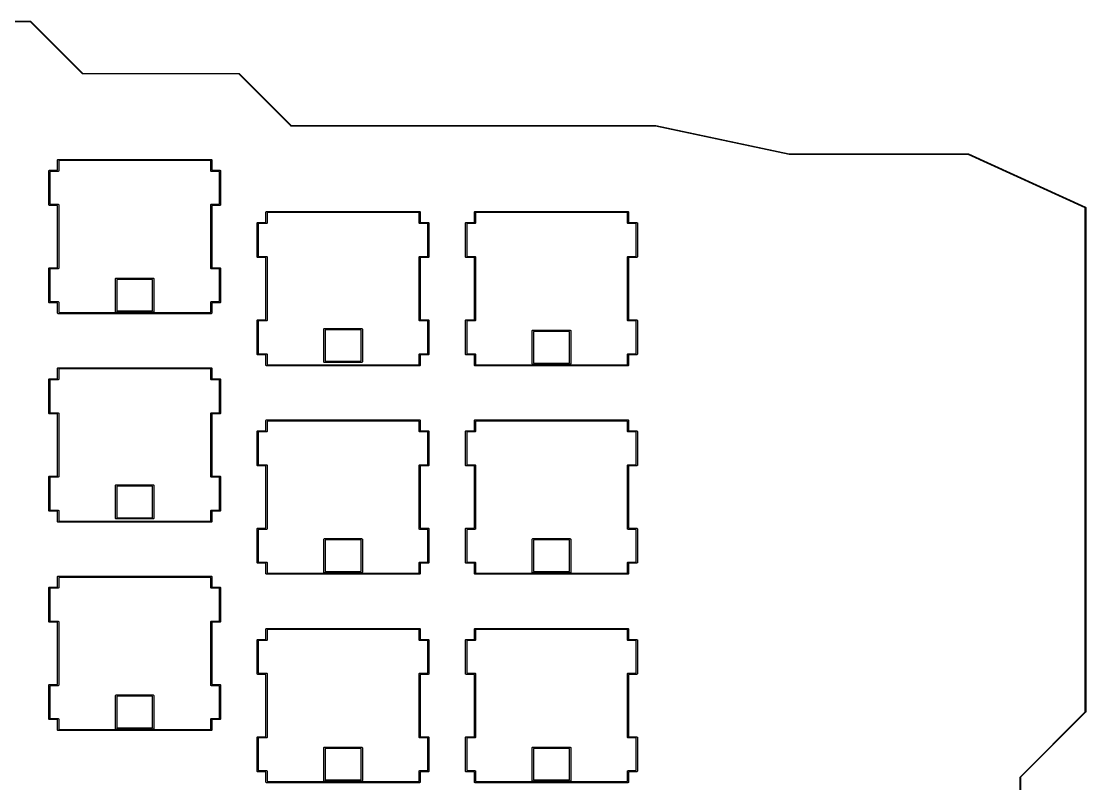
# Model space of a CAD drawing. Extents: x 12 to 413, y -154 to -2.
# Drawn here: x 111.1 to 208.4, y -72 to -2.4 of the extents above; entities that cross this region are included whole.
import ezdxf

# ---------------------------------------------------------------- set-up
doc = ezdxf.new("R2010")
doc.units = 0
doc.layers.add('BLACK', color=7, linetype='CONTINUOUS')

msp = doc.modelspace()

# ---------------------------------------------------------------- linework, layer by layer
at = {"layer": 'BLACK', "linetype": 'CONTINUOUS'}
for p, q in [((92.868762, -2.356504), (111.918762, -2.356504)), ((111.908406, -2.406504), (92.879118, -2.406504)), ((116.663584, -7.161682), (111.908406, -2.406504)), ((111.918762, -2.356504), (111.928329, -2.358407)), ((111.928329, -2.358407), (111.93644, -2.363826)), ((111.93644, -2.363826), (116.691618, -7.119004)), ((116.671695, -7.167101), (116.663584, -7.161682)), ((116.681262, -7.169004), (116.671695, -7.167101)), ((130.958406, -7.169004), (116.681262, -7.169004)), ((116.691618, -7.119004), (130.968762, -7.119004)), ((135.713584, -11.924182), (130.958406, -7.169004)), ((130.968762, -7.119004), (130.978329, -7.120907)), ((130.978329, -7.120907), (130.98644, -7.126326)), ((130.98644, -7.126326), (135.741618, -11.881504)), ((135.721695, -11.929601), (135.713584, -11.924182)), ((135.731262, -11.931504), (135.721695, -11.929601)), ((169.066137, -11.931504), (135.731262, -11.931504)), ((135.741618, -11.881504), (169.068762, -11.881504)), ((181.278567, -14.525958), (169.066137, -11.931504)), ((169.068762, -11.881504), (169.071335, -11.882015)), ((169.071335, -11.882015), (169.073957, -11.88205)), ((169.073957, -11.88205), (181.286387, -14.476504)), ((181.281188, -14.525992), (181.278567, -14.525958)), ((181.283762, -14.526504), (181.281188, -14.525992)), ((197.638341, -14.526504), (181.283762, -14.526504)), ((181.286387, -14.476504), (197.643762, -14.476504)), ((208.33455, -19.394542), (197.638341, -14.526504)), ((197.643762, -14.476504), (197.644349, -14.47662)), ((197.644349, -14.47662), (197.644622, -14.476519)), ((197.644622, -14.476519), (197.648953, -14.477536)), ((197.648953, -14.477536), (197.653329, -14.478407)), ((197.653329, -14.478407), (197.653535, -14.478613)), ((197.653535, -14.478613), (197.654118, -14.47875)), ((197.654118, -14.47875), (208.369906, -19.355699)), ((114.393774, -15.026225), (114.39758, -15.007091)), ((114.393774, -15.976225), (114.393774, -15.026225)), ((114.39758, -15.007091), (114.42464, -14.980031)), ((114.42464, -14.980031), (114.443774, -14.976225)), ((114.443774, -14.976225), (128.443774, -14.976225)), ((114.493774, -15.076225), (114.493774, -16.026225)), ((128.393774, -15.076225), (114.493774, -15.076225)), ((128.393774, -16.026225), (128.393774, -15.076225)), ((128.443774, -14.976225), (128.462908, -14.980031)), ((128.462908, -14.980031), (128.489968, -15.007091)), ((128.489968, -15.007091), (128.493774, -15.026225)), ((128.493774, -15.026225), (128.493774, -15.976225)), ((113.593774, -16.026225), (113.59758, -16.007091)), ((113.593774, -19.126225), (113.593774, -16.026225)), ((113.59758, -16.007091), (113.62464, -15.980031)), ((113.62464, -15.980031), (113.643774, -15.976225)), ((113.643774, -15.976225), (114.393774, -15.976225)), ((114.443774, -16.076225), (113.693774, -16.076225)), ((113.693774, -16.076225), (113.693774, -19.076225)), ((114.462908, -16.072419), (114.443774, -16.076225)), ((114.489968, -16.045359), (114.462908, -16.072419)), ((114.493774, -16.026225), (114.489968, -16.045359)), ((128.39758, -16.045359), (128.393774, -16.026225)), ((128.42464, -16.072419), (128.39758, -16.045359)), ((128.443774, -16.076225), (128.42464, -16.072419)), ((129.193774, -16.076225), (128.443774, -16.076225)), ((128.493774, -15.976225), (129.243774, -15.976225)), ((129.193774, -19.076225), (129.193774, -16.076225)), ((129.243774, -15.976225), (129.262908, -15.980031)), ((129.262908, -15.980031), (129.289968, -16.007091)), ((129.289968, -16.007091), (129.293774, -16.026225)), ((129.293774, -16.026225), (129.293774, -19.126225)), ((113.59758, -19.145359), (113.593774, -19.126225)), ((113.62464, -19.172419), (113.59758, -19.145359)), ((113.643774, -19.176225), (113.62464, -19.172419)), ((114.393774, -19.176225), (113.643774, -19.176225)), ((113.693774, -19.076225), (114.443774, -19.076225)), ((114.393774, -24.876225), (114.393774, -19.176225)), ((114.443774, -19.076225), (114.462908, -19.080031)), ((114.462908, -19.080031), (114.489968, -19.107091)), ((114.489968, -19.107091), (114.493774, -19.126225)), ((114.493774, -19.126225), (114.493774, -24.926225)), ((128.393774, -19.126225), (128.39758, -19.107091)), ((128.393774, -24.926225), (128.393774, -19.126225)), ((128.39758, -19.107091), (128.42464, -19.080031)), ((128.42464, -19.080031), (128.443774, -19.076225)), ((128.443774, -19.076225), (129.193774, -19.076225)), ((129.243774, -19.176225), (128.493774, -19.176225)), ((128.493774, -19.176225), (128.493774, -24.876225)), ((129.262908, -19.172419), (129.243774, -19.176225)), ((129.289968, -19.145359), (129.262908, -19.172419)), ((129.293774, -19.126225), (129.289968, -19.145359)), ((208.33455, -65.474314), (208.33455, -19.394542)), ((208.369906, -19.355699), (208.377825, -19.361394)), ((208.377825, -19.361394), (208.379423, -19.365662)), ((208.379423, -19.365662), (208.382647, -19.368886)), ((208.382647, -19.368886), (208.38455, -19.378453)), ((208.38455, -19.378453), (208.38455, -65.48467)), ((133.443774, -19.788725), (133.44758, -19.769591)), ((133.443774, -20.738725), (133.443774, -19.788725)), ((133.44758, -19.769591), (133.47464, -19.742531)), ((133.47464, -19.742531), (133.493774, -19.738725)), ((133.493774, -19.738725), (147.493774, -19.738725)), ((133.543774, -19.838725), (133.543774, -20.788725)), ((147.443774, -19.838725), (133.543774, -19.838725)), ((147.443774, -20.788725), (147.443774, -19.838725)), ((147.493774, -19.738725), (147.512908, -19.742531)), ((147.512908, -19.742531), (147.539968, -19.769591)), ((147.539968, -19.769591), (147.543774, -19.788725)), ((147.543774, -19.788725), (147.543774, -20.738725)), ((152.493774, -19.788725), (152.49758, -19.769591)), ((152.493774, -20.738725), (152.493774, -19.788725)), ((152.49758, -19.769591), (152.52464, -19.742531)), ((152.52464, -19.742531), (152.543774, -19.738725)), ((152.543774, -19.738725), (166.543774, -19.738725)), ((152.593774, -19.838725), (152.593774, -20.788725)), ((166.493774, -19.838725), (152.593774, -19.838725)), ((166.493774, -20.788725), (166.493774, -19.838725)), ((166.543774, -19.738725), (166.562908, -19.742531)), ((166.562908, -19.742531), (166.589968, -19.769591)), ((166.589968, -19.769591), (166.593774, -19.788725)), ((166.593774, -19.788725), (166.593774, -20.738725)), ((132.643774, -20.788725), (132.64758, -20.769591)), ((132.643774, -23.888725), (132.643774, -20.788725)), ((132.64758, -20.769591), (132.67464, -20.742531)), ((132.67464, -20.742531), (132.693774, -20.738725)), ((132.693774, -20.738725), (133.443774, -20.738725)), ((133.493774, -20.838725), (132.743774, -20.838725)), ((132.743774, -20.838725), (132.743774, -23.838725)), ((133.512908, -20.834919), (133.493774, -20.838725)), ((133.539968, -20.807859), (133.512908, -20.834919)), ((133.543774, -20.788725), (133.539968, -20.807859)), ((147.44758, -20.807859), (147.443774, -20.788725)), ((147.47464, -20.834919), (147.44758, -20.807859)), ((147.493774, -20.838725), (147.47464, -20.834919)), ((148.243774, -20.838725), (147.493774, -20.838725)), ((147.543774, -20.738725), (148.293774, -20.738725)), ((148.243774, -23.838725), (148.243774, -20.838725)), ((148.293774, -20.738725), (148.312908, -20.742531)), ((148.312908, -20.742531), (148.339968, -20.769591)), ((148.339968, -20.769591), (148.343774, -20.788725)), ((148.343774, -20.788725), (148.343774, -23.888725)), ((151.693774, -20.788725), (151.69758, -20.769591)), ((151.693774, -23.888725), (151.693774, -20.788725)), ((151.69758, -20.769591), (151.72464, -20.742531)), ((151.72464, -20.742531), (151.743774, -20.738725)), ((151.743774, -20.738725), (152.493774, -20.738725)), ((152.543774, -20.838725), (151.793774, -20.838725)), ((151.793774, -20.838725), (151.793774, -23.838725)), ((152.562908, -20.834919), (152.543774, -20.838725)), ((152.589968, -20.807859), (152.562908, -20.834919)), ((152.593774, -20.788725), (152.589968, -20.807859)), ((166.49758, -20.807859), (166.493774, -20.788725)), ((166.52464, -20.834919), (166.49758, -20.807859)), ((166.543774, -20.838725), (166.52464, -20.834919)), ((167.293774, -20.838725), (166.543774, -20.838725)), ((166.593774, -20.738725), (167.343774, -20.738725)), ((167.293774, -23.838725), (167.293774, -20.838725)), ((167.343774, -20.738725), (167.362908, -20.742531)), ((167.362908, -20.742531), (167.389968, -20.769591)), ((167.389968, -20.769591), (167.393774, -20.788725)), ((167.393774, -20.788725), (167.393774, -23.888725)), ((132.64758, -23.907859), (132.643774, -23.888725)), ((132.67464, -23.934919), (132.64758, -23.907859)), ((132.693774, -23.938725), (132.67464, -23.934919)), ((133.443774, -23.938725), (132.693774, -23.938725)), ((132.743774, -23.838725), (133.493774, -23.838725)), ((133.443774, -29.638725), (133.443774, -23.938725)), ((133.493774, -23.838725), (133.512908, -23.842531)), ((133.512908, -23.842531), (133.539968, -23.869591)), ((133.539968, -23.869591), (133.543774, -23.888725)), ((133.543774, -23.888725), (133.543774, -29.688725)), ((147.443774, -23.888725), (147.44758, -23.869591)), ((147.443774, -29.688725), (147.443774, -23.888725)), ((147.44758, -23.869591), (147.47464, -23.842531)), ((147.47464, -23.842531), (147.493774, -23.838725)), ((147.493774, -23.838725), (148.243774, -23.838725)), ((148.293774, -23.938725), (147.543774, -23.938725)), ((147.543774, -23.938725), (147.543774, -29.638725)), ((148.312908, -23.934919), (148.293774, -23.938725)), ((148.339968, -23.907859), (148.312908, -23.934919)), ((148.343774, -23.888725), (148.339968, -23.907859)), ((151.69758, -23.907859), (151.693774, -23.888725)), ((151.72464, -23.934919), (151.69758, -23.907859)), ((151.743774, -23.938725), (151.72464, -23.934919)), ((152.493774, -23.938725), (151.743774, -23.938725)), ((151.793774, -23.838725), (152.543774, -23.838725)), ((152.493774, -29.638725), (152.493774, -23.938725)), ((152.543774, -23.838725), (152.562908, -23.842531)), ((152.562908, -23.842531), (152.589968, -23.869591)), ((152.589968, -23.869591), (152.593774, -23.888725)), ((152.593774, -23.888725), (152.593774, -29.688725)), ((166.493774, -23.888725), (166.49758, -23.869591)), ((166.493774, -29.688725), (166.493774, -23.888725)), ((166.49758, -23.869591), (166.52464, -23.842531)), ((166.52464, -23.842531), (166.543774, -23.838725)), ((166.543774, -23.838725), (167.293774, -23.838725)), ((167.343774, -23.938725), (166.593774, -23.938725)), ((166.593774, -23.938725), (166.593774, -29.638725)), ((167.362908, -23.934919), (167.343774, -23.938725)), ((167.389968, -23.907859), (167.362908, -23.934919)), ((167.393774, -23.888725), (167.389968, -23.907859)), ((113.593774, -24.926225), (113.59758, -24.907091)), ((113.593774, -28.026225), (113.593774, -24.926225)), ((113.59758, -24.907091), (113.62464, -24.880031)), ((113.62464, -24.880031), (113.643774, -24.876225)), ((113.643774, -24.876225), (114.393774, -24.876225)), ((114.443774, -24.976225), (113.693774, -24.976225)), ((113.693774, -24.976225), (113.693774, -27.976225)), ((114.462908, -24.972419), (114.443774, -24.976225)), ((114.489968, -24.945359), (114.462908, -24.972419)), ((114.493774, -24.926225), (114.489968, -24.945359)), ((128.39758, -24.945359), (128.393774, -24.926225)), ((128.42464, -24.972419), (128.39758, -24.945359)), ((128.443774, -24.976225), (128.42464, -24.972419)), ((129.193774, -24.976225), (128.443774, -24.976225)), ((128.493774, -24.876225), (129.243774, -24.876225)), ((129.193774, -27.976225), (129.193774, -24.976225)), ((129.243774, -24.876225), (129.262908, -24.880031)), ((129.262908, -24.880031), (129.289968, -24.907091)), ((129.289968, -24.907091), (129.293774, -24.926225)), ((129.293774, -24.926225), (129.293774, -28.026225)), ((119.683854, -25.884218), (119.688421, -25.861257)), ((119.683854, -28.884218), (119.683854, -25.884218)), ((119.688421, -25.861257), (119.720893, -25.828785)), ((119.720893, -25.828785), (119.743854, -25.824218)), ((119.743854, -25.824218), (123.143854, -25.824218)), ((119.803854, -25.944218), (119.803854, -28.824218)), ((123.083854, -25.944218), (119.803854, -25.944218)), ((123.083854, -28.824218), (123.083854, -25.944218)), ((123.143854, -25.824218), (123.166815, -25.828785)), ((123.166815, -25.828785), (123.199287, -25.861257)), ((123.199287, -25.861257), (123.203854, -25.884218)), ((123.203854, -25.884218), (123.203854, -28.884218)), ((113.59758, -28.045359), (113.593774, -28.026225)), ((113.62464, -28.072419), (113.59758, -28.045359)), ((113.643774, -28.076225), (113.62464, -28.072419)), ((114.393774, -28.076225), (113.643774, -28.076225)), ((113.693774, -27.976225), (114.443774, -27.976225)), ((114.393774, -29.026225), (114.393774, -28.076225)), ((114.443774, -27.976225), (114.462908, -27.980031)), ((114.462908, -27.980031), (114.489968, -28.007091)), ((114.489968, -28.007091), (114.493774, -28.026225)), ((114.493774, -28.026225), (114.493774, -28.976225)), ((128.393774, -28.026225), (128.39758, -28.007091)), ((128.393774, -28.976225), (128.393774, -28.026225)), ((128.39758, -28.007091), (128.42464, -27.980031)), ((128.42464, -27.980031), (128.443774, -27.976225)), ((128.443774, -27.976225), (129.193774, -27.976225)), ((129.243774, -28.076225), (128.493774, -28.076225)), ((128.493774, -28.076225), (128.493774, -29.026225)), ((129.262908, -28.072419), (129.243774, -28.076225)), ((129.289968, -28.045359), (129.262908, -28.072419)), ((129.293774, -28.026225), (129.289968, -28.045359)), ((114.39758, -29.045359), (114.393774, -29.026225)), ((114.42464, -29.072419), (114.39758, -29.045359)), ((114.443774, -29.076225), (114.42464, -29.072419)), ((128.443774, -29.076225), (114.443774, -29.076225)), ((114.493774, -28.976225), (128.393774, -28.976225)), ((119.688421, -28.907179), (119.683854, -28.884218)), ((119.720893, -28.939651), (119.688421, -28.907179)), ((119.743854, -28.944218), (119.720893, -28.939651)), ((123.143854, -28.944218), (119.743854, -28.944218)), ((119.803854, -28.824218), (123.083854, -28.824218)), ((123.166815, -28.939651), (123.143854, -28.944218)), ((123.199287, -28.907179), (123.166815, -28.939651)), ((123.203854, -28.884218), (123.199287, -28.907179)), ((128.462908, -29.072419), (128.443774, -29.076225)), ((128.489968, -29.045359), (128.462908, -29.072419)), ((128.493774, -29.026225), (128.489968, -29.045359)), ((132.643774, -29.688725), (132.64758, -29.669591)), ((132.643774, -32.788725), (132.643774, -29.688725)), ((132.64758, -29.669591), (132.67464, -29.642531)), ((132.67464, -29.642531), (132.693774, -29.638725)), ((132.693774, -29.638725), (133.443774, -29.638725)), ((133.493774, -29.738725), (132.743774, -29.738725)), ((132.743774, -29.738725), (132.743774, -32.738725)), ((133.512908, -29.734919), (133.493774, -29.738725)), ((133.539968, -29.707859), (133.512908, -29.734919)), ((133.543774, -29.688725), (133.539968, -29.707859)), ((147.44758, -29.707859), (147.443774, -29.688725)), ((147.47464, -29.734919), (147.44758, -29.707859)), ((147.493774, -29.738725), (147.47464, -29.734919)), ((148.243774, -29.738725), (147.493774, -29.738725)), ((147.543774, -29.638725), (148.293774, -29.638725)), ((148.243774, -32.738725), (148.243774, -29.738725)), ((148.293774, -29.638725), (148.312908, -29.642531)), ((148.312908, -29.642531), (148.339968, -29.669591)), ((148.339968, -29.669591), (148.343774, -29.688725)), ((148.343774, -29.688725), (148.343774, -32.788725)), ((151.693774, -29.688725), (151.69758, -29.669591)), ((151.693774, -32.788725), (151.693774, -29.688725)), ((151.69758, -29.669591), (151.72464, -29.642531)), ((151.72464, -29.642531), (151.743774, -29.638725)), ((151.743774, -29.638725), (152.493774, -29.638725)), ((152.543774, -29.738725), (151.793774, -29.738725)), ((151.793774, -29.738725), (151.793774, -32.738725)), ((152.562908, -29.734919), (152.543774, -29.738725)), ((152.589968, -29.707859), (152.562908, -29.734919)), ((152.593774, -29.688725), (152.589968, -29.707859)), ((166.49758, -29.707859), (166.493774, -29.688725)), ((166.52464, -29.734919), (166.49758, -29.707859)), ((166.543774, -29.738725), (166.52464, -29.734919)), ((167.293774, -29.738725), (166.543774, -29.738725)), ((166.593774, -29.638725), (167.343774, -29.638725)), ((167.293774, -32.738725), (167.293774, -29.738725)), ((167.343774, -29.638725), (167.362908, -29.642531)), ((167.362908, -29.642531), (167.389968, -29.669591)), ((167.389968, -29.669591), (167.393774, -29.688725)), ((167.393774, -29.688725), (167.393774, -32.788725)), ((138.73387, -30.492035), (138.738437, -30.469074)), ((138.73387, -33.492035), (138.73387, -30.492035)), ((138.738437, -30.469074), (138.770909, -30.436602)), ((138.770909, -30.436602), (138.79387, -30.432035)), ((138.79387, -30.432035), (142.19387, -30.432035)), ((138.85387, -30.552035), (138.85387, -33.432035)), ((142.13387, -30.552035), (138.85387, -30.552035)), ((142.13387, -33.432035), (142.13387, -30.552035)), ((142.19387, -30.432035), (142.216831, -30.436602)), ((142.216831, -30.436602), (142.249303, -30.469074)), ((142.249303, -30.469074), (142.25387, -30.492035)), ((142.25387, -30.492035), (142.25387, -33.492035)), ((157.783886, -30.646722), (157.788453, -30.623761)), ((157.783886, -33.646722), (157.783886, -30.646722)), ((157.788453, -30.623761), (157.820925, -30.591289)), ((157.820925, -30.591289), (157.843886, -30.586722)), ((157.843886, -30.586722), (161.243886, -30.586722)), ((157.903886, -30.706722), (157.903886, -33.586722)), ((161.183886, -30.706722), (157.903886, -30.706722)), ((161.183886, -33.586722), (161.183886, -30.706722)), ((161.243886, -30.586722), (161.266847, -30.591289)), ((161.266847, -30.591289), (161.299319, -30.623761)), ((161.299319, -30.623761), (161.303886, -30.646722)), ((161.303886, -30.646722), (161.303886, -33.646722)), ((132.64758, -32.807859), (132.643774, -32.788725)), ((132.67464, -32.834919), (132.64758, -32.807859)), ((132.693774, -32.838725), (132.67464, -32.834919)), ((133.443774, -32.838725), (132.693774, -32.838725)), ((132.743774, -32.738725), (133.493774, -32.738725)), ((133.443774, -33.788725), (133.443774, -32.838725)), ((133.493774, -32.738725), (133.512908, -32.742531)), ((133.512908, -32.742531), (133.539968, -32.769591)), ((133.539968, -32.769591), (133.543774, -32.788725)), ((133.543774, -32.788725), (133.543774, -33.738725)), ((147.443774, -32.788725), (147.44758, -32.769591)), ((147.443774, -33.738725), (147.443774, -32.788725)), ((147.44758, -32.769591), (147.47464, -32.742531)), ((147.47464, -32.742531), (147.493774, -32.738725)), ((147.493774, -32.738725), (148.243774, -32.738725)), ((148.293774, -32.838725), (147.543774, -32.838725)), ((147.543774, -32.838725), (147.543774, -33.788725)), ((148.312908, -32.834919), (148.293774, -32.838725)), ((148.339968, -32.807859), (148.312908, -32.834919)), ((148.343774, -32.788725), (148.339968, -32.807859)), ((151.69758, -32.807859), (151.693774, -32.788725)), ((151.72464, -32.834919), (151.69758, -32.807859)), ((151.743774, -32.838725), (151.72464, -32.834919)), ((152.493774, -32.838725), (151.743774, -32.838725)), ((151.793774, -32.738725), (152.543774, -32.738725)), ((152.493774, -33.788725), (152.493774, -32.838725)), ((152.543774, -32.738725), (152.562908, -32.742531)), ((152.562908, -32.742531), (152.589968, -32.769591)), ((152.589968, -32.769591), (152.593774, -32.788725)), ((152.593774, -32.788725), (152.593774, -33.738725)), ((166.493774, -32.788725), (166.49758, -32.769591)), ((166.493774, -33.738725), (166.493774, -32.788725)), ((166.49758, -32.769591), (166.52464, -32.742531)), ((166.52464, -32.742531), (166.543774, -32.738725)), ((166.543774, -32.738725), (167.293774, -32.738725)), ((167.343774, -32.838725), (166.593774, -32.838725)), ((166.593774, -32.838725), (166.593774, -33.788725)), ((167.362908, -32.834919), (167.343774, -32.838725)), ((167.389968, -32.807859), (167.362908, -32.834919)), ((167.393774, -32.788725), (167.389968, -32.807859)), ((114.393774, -34.076225), (114.39758, -34.057091)), ((114.39758, -34.057091), (114.42464, -34.030031)), ((114.42464, -34.030031), (114.443774, -34.026225)), ((114.443774, -34.026225), (128.443774, -34.026225)), ((128.443774, -34.026225), (128.462908, -34.030031)), ((128.462908, -34.030031), (128.489968, -34.057091)), ((128.489968, -34.057091), (128.493774, -34.076225)), ((133.44758, -33.807859), (133.443774, -33.788725)), ((133.47464, -33.834919), (133.44758, -33.807859)), ((133.493774, -33.838725), (133.47464, -33.834919)), ((147.493774, -33.838725), (133.493774, -33.838725)), ((133.543774, -33.738725), (147.443774, -33.738725)), ((138.738437, -33.514996), (138.73387, -33.492035)), ((138.770909, -33.547468), (138.738437, -33.514996)), ((138.79387, -33.552035), (138.770909, -33.547468)), ((142.19387, -33.552035), (138.79387, -33.552035)), ((138.85387, -33.432035), (142.13387, -33.432035)), ((142.216831, -33.547468), (142.19387, -33.552035)), ((142.249303, -33.514996), (142.216831, -33.547468)), ((142.25387, -33.492035), (142.249303, -33.514996)), ((147.512908, -33.834919), (147.493774, -33.838725)), ((147.539968, -33.807859), (147.512908, -33.834919)), ((147.543774, -33.788725), (147.539968, -33.807859)), ((152.49758, -33.807859), (152.493774, -33.788725)), ((152.52464, -33.834919), (152.49758, -33.807859)), ((152.543774, -33.838725), (152.52464, -33.834919)), ((166.543774, -33.838725), (152.543774, -33.838725)), ((152.593774, -33.738725), (166.493774, -33.738725)), ((157.788453, -33.669683), (157.783886, -33.646722)), ((157.820925, -33.702155), (157.788453, -33.669683)), ((157.843886, -33.706722), (157.820925, -33.702155)), ((161.243886, -33.706722), (157.843886, -33.706722)), ((157.903886, -33.586722), (161.183886, -33.586722)), ((161.266847, -33.702155), (161.243886, -33.706722)), ((161.299319, -33.669683), (161.266847, -33.702155)), ((161.303886, -33.646722), (161.299319, -33.669683)), ((166.562908, -33.834919), (166.543774, -33.838725)), ((166.589968, -33.807859), (166.562908, -33.834919)), ((166.593774, -33.788725), (166.589968, -33.807859)), ((113.59758, -35.057091), (113.62464, -35.030031)), ((113.62464, -35.030031), (113.643774, -35.026225)), ((113.643774, -35.026225), (114.393774, -35.026225)), ((114.393774, -35.026225), (114.393774, -34.076225)), ((114.493774, -34.126225), (114.493774, -35.076225)), ((128.393774, -34.126225), (114.493774, -34.126225)), ((128.393774, -35.076225), (128.393774, -34.126225)), ((128.493774, -34.076225), (128.493774, -35.026225)), ((128.493774, -35.026225), (129.243774, -35.026225)), ((129.243774, -35.026225), (129.262908, -35.030031)), ((129.262908, -35.030031), (129.289968, -35.057091)), ((113.593774, -35.076225), (113.59758, -35.057091)), ((113.593774, -38.176225), (113.593774, -35.076225)), ((114.443774, -35.126225), (113.693774, -35.126225)), ((113.693774, -35.126225), (113.693774, -38.126225)), ((114.462908, -35.122419), (114.443774, -35.126225)), ((114.489968, -35.095359), (114.462908, -35.122419)), ((114.493774, -35.076225), (114.489968, -35.095359)), ((128.39758, -35.095359), (128.393774, -35.076225)), ((128.42464, -35.122419), (128.39758, -35.095359)), ((128.443774, -35.126225), (128.42464, -35.122419)), ((129.193774, -35.126225), (128.443774, -35.126225)), ((129.193774, -38.126225), (129.193774, -35.126225)), ((129.289968, -35.057091), (129.293774, -35.076225)), ((129.293774, -35.076225), (129.293774, -38.176225)), ((113.59758, -38.195359), (113.593774, -38.176225)), ((113.62464, -38.222419), (113.59758, -38.195359)), ((113.643774, -38.226225), (113.62464, -38.222419)), ((114.393774, -38.226225), (113.643774, -38.226225)), ((113.693774, -38.126225), (114.443774, -38.126225)), ((114.393774, -43.926225), (114.393774, -38.226225)), ((114.443774, -38.126225), (114.462908, -38.130031)), ((114.462908, -38.130031), (114.489968, -38.157091)), ((114.489968, -38.157091), (114.493774, -38.176225)), ((114.493774, -38.176225), (114.493774, -43.976225)), ((128.393774, -38.176225), (128.39758, -38.157091)), ((128.393774, -43.976225), (128.393774, -38.176225)), ((128.39758, -38.157091), (128.42464, -38.130031)), ((128.42464, -38.130031), (128.443774, -38.126225)), ((128.443774, -38.126225), (129.193774, -38.126225)), ((129.243774, -38.226225), (128.493774, -38.226225)), ((128.493774, -38.226225), (128.493774, -43.926225)), ((129.262908, -38.222419), (129.243774, -38.226225)), ((129.289968, -38.195359), (129.262908, -38.222419)), ((129.293774, -38.176225), (129.289968, -38.195359)), ((133.443774, -38.838725), (133.44758, -38.819591)), ((133.443774, -39.788725), (133.443774, -38.838725)), ((133.44758, -38.819591), (133.47464, -38.792531)), ((133.47464, -38.792531), (133.493774, -38.788725)), ((133.493774, -38.788725), (147.493774, -38.788725)), ((133.543774, -38.888725), (133.543774, -39.838725)), ((147.443774, -38.888725), (133.543774, -38.888725)), ((147.443774, -39.838725), (147.443774, -38.888725)), ((147.493774, -38.788725), (147.512908, -38.792531)), ((147.512908, -38.792531), (147.539968, -38.819591)), ((147.539968, -38.819591), (147.543774, -38.838725)), ((147.543774, -38.838725), (147.543774, -39.788725)), ((152.493774, -38.838725), (152.49758, -38.819591)), ((152.493774, -39.788725), (152.493774, -38.838725)), ((152.49758, -38.819591), (152.52464, -38.792531)), ((152.52464, -38.792531), (152.543774, -38.788725)), ((152.543774, -38.788725), (166.543774, -38.788725)), ((152.593774, -38.888725), (152.593774, -39.838725)), ((166.493774, -38.888725), (152.593774, -38.888725)), ((166.493774, -39.838725), (166.493774, -38.888725)), ((166.543774, -38.788725), (166.562908, -38.792531)), ((166.562908, -38.792531), (166.589968, -38.819591)), ((166.589968, -38.819591), (166.593774, -38.838725)), ((166.593774, -38.838725), (166.593774, -39.788725)), ((132.643774, -39.838725), (132.64758, -39.819591)), ((132.643774, -42.938725), (132.643774, -39.838725)), ((132.64758, -39.819591), (132.67464, -39.792531)), ((132.67464, -39.792531), (132.693774, -39.788725)), ((132.693774, -39.788725), (133.443774, -39.788725)), ((133.493774, -39.888725), (132.743774, -39.888725)), ((132.743774, -39.888725), (132.743774, -42.888725)), ((133.512908, -39.884919), (133.493774, -39.888725)), ((133.539968, -39.857859), (133.512908, -39.884919)), ((133.543774, -39.838725), (133.539968, -39.857859)), ((147.44758, -39.857859), (147.443774, -39.838725)), ((147.47464, -39.884919), (147.44758, -39.857859)), ((147.493774, -39.888725), (147.47464, -39.884919)), ((148.243774, -39.888725), (147.493774, -39.888725)), ((147.543774, -39.788725), (148.293774, -39.788725)), ((148.243774, -42.888725), (148.243774, -39.888725)), ((148.293774, -39.788725), (148.312908, -39.792531)), ((148.312908, -39.792531), (148.339968, -39.819591)), ((148.339968, -39.819591), (148.343774, -39.838725)), ((148.343774, -39.838725), (148.343774, -42.938725)), ((151.693774, -39.838725), (151.69758, -39.819591)), ((151.693774, -42.938725), (151.693774, -39.838725)), ((151.69758, -39.819591), (151.72464, -39.792531)), ((151.72464, -39.792531), (151.743774, -39.788725)), ((151.743774, -39.788725), (152.493774, -39.788725)), ((152.543774, -39.888725), (151.793774, -39.888725)), ((151.793774, -39.888725), (151.793774, -42.888725)), ((152.562908, -39.884919), (152.543774, -39.888725)), ((152.589968, -39.857859), (152.562908, -39.884919)), ((152.593774, -39.838725), (152.589968, -39.857859)), ((166.49758, -39.857859), (166.493774, -39.838725)), ((166.52464, -39.884919), (166.49758, -39.857859)), ((166.543774, -39.888725), (166.52464, -39.884919)), ((167.293774, -39.888725), (166.543774, -39.888725)), ((166.593774, -39.788725), (167.343774, -39.788725)), ((167.293774, -42.888725), (167.293774, -39.888725)), ((167.343774, -39.788725), (167.362908, -39.792531)), ((167.362908, -39.792531), (167.389968, -39.819591)), ((167.389968, -39.819591), (167.393774, -39.838725)), ((167.393774, -39.838725), (167.393774, -42.938725)), ((132.64758, -42.957859), (132.643774, -42.938725)), ((132.67464, -42.984919), (132.64758, -42.957859)), ((132.693774, -42.988725), (132.67464, -42.984919)), ((133.443774, -42.988725), (132.693774, -42.988725)), ((132.743774, -42.888725), (133.493774, -42.888725)), ((133.443774, -48.688725), (133.443774, -42.988725)), ((133.493774, -42.888725), (133.512908, -42.892531)), ((133.512908, -42.892531), (133.539968, -42.919591)), ((133.539968, -42.919591), (133.543774, -42.938725)), ((133.543774, -42.938725), (133.543774, -48.738725)), ((147.443774, -42.938725), (147.44758, -42.919591)), ((147.443774, -48.738725), (147.443774, -42.938725)), ((147.44758, -42.919591), (147.47464, -42.892531)), ((147.47464, -42.892531), (147.493774, -42.888725)), ((147.493774, -42.888725), (148.243774, -42.888725)), ((148.293774, -42.988725), (147.543774, -42.988725)), ((147.543774, -42.988725), (147.543774, -48.688725)), ((148.312908, -42.984919), (148.293774, -42.988725)), ((148.339968, -42.957859), (148.312908, -42.984919)), ((148.343774, -42.938725), (148.339968, -42.957859)), ((151.69758, -42.957859), (151.693774, -42.938725)), ((151.72464, -42.984919), (151.69758, -42.957859)), ((151.743774, -42.988725), (151.72464, -42.984919)), ((152.493774, -42.988725), (151.743774, -42.988725)), ((151.793774, -42.888725), (152.543774, -42.888725)), ((152.493774, -48.688725), (152.493774, -42.988725)), ((152.543774, -42.888725), (152.562908, -42.892531)), ((152.562908, -42.892531), (152.589968, -42.919591)), ((152.589968, -42.919591), (152.593774, -42.938725)), ((152.593774, -42.938725), (152.593774, -48.738725)), ((166.493774, -42.938725), (166.49758, -42.919591)), ((166.493774, -48.738725), (166.493774, -42.938725)), ((166.49758, -42.919591), (166.52464, -42.892531)), ((166.52464, -42.892531), (166.543774, -42.888725)), ((166.543774, -42.888725), (167.293774, -42.888725)), ((167.343774, -42.988725), (166.593774, -42.988725)), ((166.593774, -42.988725), (166.593774, -48.688725)), ((167.362908, -42.984919), (167.343774, -42.988725)), ((167.389968, -42.957859), (167.362908, -42.984919)), ((167.393774, -42.938725), (167.389968, -42.957859)), ((113.593774, -43.976225), (113.59758, -43.957091)), ((113.593774, -47.076225), (113.593774, -43.976225)), ((113.59758, -43.957091), (113.62464, -43.930031)), ((113.62464, -43.930031), (113.643774, -43.926225)), ((113.643774, -43.926225), (114.393774, -43.926225)), ((114.443774, -44.026225), (113.693774, -44.026225)), ((113.693774, -44.026225), (113.693774, -47.026225)), ((114.462908, -44.022419), (114.443774, -44.026225)), ((114.489968, -43.995359), (114.462908, -44.022419)), ((114.493774, -43.976225), (114.489968, -43.995359)), ((119.683854, -44.779547), (119.688421, -44.756586)), ((119.688421, -44.756586), (119.720893, -44.724114)), ((119.720893, -44.724114), (119.743854, -44.719547)), ((119.743854, -44.719547), (123.143854, -44.719547)), ((123.143854, -44.719547), (123.166815, -44.724114)), ((123.166815, -44.724114), (123.199287, -44.756586)), ((123.199287, -44.756586), (123.203854, -44.779547)), ((128.39758, -43.995359), (128.393774, -43.976225)), ((128.42464, -44.022419), (128.39758, -43.995359)), ((128.443774, -44.026225), (128.42464, -44.022419)), ((129.193774, -44.026225), (128.443774, -44.026225)), ((128.493774, -43.926225), (129.243774, -43.926225)), ((129.193774, -47.026225), (129.193774, -44.026225)), ((129.243774, -43.926225), (129.262908, -43.930031)), ((129.262908, -43.930031), (129.289968, -43.957091)), ((129.289968, -43.957091), (129.293774, -43.976225)), ((129.293774, -43.976225), (129.293774, -47.076225)), ((119.683854, -47.779547), (119.683854, -44.779547)), ((119.803854, -44.839547), (119.803854, -47.719547)), ((123.083854, -44.839547), (119.803854, -44.839547)), ((123.083854, -47.719547), (123.083854, -44.839547)), ((123.203854, -44.779547), (123.203854, -47.779547)), ((113.59758, -47.095359), (113.593774, -47.076225)), ((113.62464, -47.122419), (113.59758, -47.095359)), ((113.643774, -47.126225), (113.62464, -47.122419)), ((114.393774, -47.126225), (113.643774, -47.126225)), ((113.693774, -47.026225), (114.443774, -47.026225)), ((114.393774, -48.076225), (114.393774, -47.126225)), ((114.443774, -47.026225), (114.462908, -47.030031)), ((114.462908, -47.030031), (114.489968, -47.057091)), ((114.489968, -47.057091), (114.493774, -47.076225)), ((114.493774, -47.076225), (114.493774, -48.026225)), ((128.393774, -47.076225), (128.39758, -47.057091)), ((128.393774, -48.026225), (128.393774, -47.076225)), ((128.39758, -47.057091), (128.42464, -47.030031)), ((128.42464, -47.030031), (128.443774, -47.026225)), ((128.443774, -47.026225), (129.193774, -47.026225)), ((129.243774, -47.126225), (128.493774, -47.126225)), ((128.493774, -47.126225), (128.493774, -48.076225)), ((129.262908, -47.122419), (129.243774, -47.126225)), ((129.289968, -47.095359), (129.262908, -47.122419)), ((129.293774, -47.076225), (129.289968, -47.095359)), ((114.39758, -48.095359), (114.393774, -48.076225)), ((114.42464, -48.122419), (114.39758, -48.095359)), ((114.443774, -48.126225), (114.42464, -48.122419)), ((128.443774, -48.126225), (114.443774, -48.126225)), ((114.493774, -48.026225), (128.393774, -48.026225)), ((119.688421, -47.802508), (119.683854, -47.779547)), ((119.720893, -47.83498), (119.688421, -47.802508)), ((119.743854, -47.839547), (119.720893, -47.83498)), ((123.143854, -47.839547), (119.743854, -47.839547)), ((119.803854, -47.719547), (123.083854, -47.719547)), ((123.166815, -47.83498), (123.143854, -47.839547)), ((123.199287, -47.802508), (123.166815, -47.83498)), ((123.203854, -47.779547), (123.199287, -47.802508)), ((128.462908, -48.122419), (128.443774, -48.126225)), ((128.489968, -48.095359), (128.462908, -48.122419)), ((128.493774, -48.076225), (128.489968, -48.095359)), ((132.643774, -48.738725), (132.64758, -48.719591)), ((132.643774, -51.838725), (132.643774, -48.738725)), ((132.64758, -48.719591), (132.67464, -48.692531)), ((132.67464, -48.692531), (132.693774, -48.688725)), ((132.693774, -48.688725), (133.443774, -48.688725)), ((133.493774, -48.788725), (132.743774, -48.788725)), ((132.743774, -48.788725), (132.743774, -51.788725)), ((133.512908, -48.784919), (133.493774, -48.788725)), ((133.539968, -48.757859), (133.512908, -48.784919)), ((133.543774, -48.738725), (133.539968, -48.757859)), ((147.44758, -48.757859), (147.443774, -48.738725)), ((147.47464, -48.784919), (147.44758, -48.757859)), ((147.493774, -48.788725), (147.47464, -48.784919)), ((148.243774, -48.788725), (147.493774, -48.788725)), ((147.543774, -48.688725), (148.293774, -48.688725)), ((148.243774, -51.788725), (148.243774, -48.788725)), ((148.293774, -48.688725), (148.312908, -48.692531)), ((148.312908, -48.692531), (148.339968, -48.719591)), ((148.339968, -48.719591), (148.343774, -48.738725)), ((148.343774, -48.738725), (148.343774, -51.838725)), ((151.693774, -48.738725), (151.69758, -48.719591)), ((151.693774, -51.838725), (151.693774, -48.738725)), ((151.69758, -48.719591), (151.72464, -48.692531)), ((151.72464, -48.692531), (151.743774, -48.688725)), ((151.743774, -48.688725), (152.493774, -48.688725)), ((152.543774, -48.788725), (151.793774, -48.788725)), ((151.793774, -48.788725), (151.793774, -51.788725)), ((152.562908, -48.784919), (152.543774, -48.788725)), ((152.589968, -48.757859), (152.562908, -48.784919)), ((152.593774, -48.738725), (152.589968, -48.757859)), ((166.49758, -48.757859), (166.493774, -48.738725)), ((166.52464, -48.784919), (166.49758, -48.757859)), ((166.543774, -48.788725), (166.52464, -48.784919)), ((167.293774, -48.788725), (166.543774, -48.788725)), ((166.593774, -48.688725), (167.343774, -48.688725)), ((167.293774, -51.788725), (167.293774, -48.788725)), ((167.343774, -48.688725), (167.362908, -48.692531)), ((167.362908, -48.692531), (167.389968, -48.719591)), ((167.389968, -48.719591), (167.393774, -48.738725)), ((167.393774, -48.738725), (167.393774, -51.838725)), ((138.733868, -49.697158), (138.738435, -49.674197)), ((138.733868, -52.697158), (138.733868, -49.697158)), ((138.738435, -49.674197), (138.770907, -49.641725)), ((138.770907, -49.641725), (138.793868, -49.637158)), ((138.793868, -49.637158), (142.193868, -49.637158)), ((138.853868, -49.757158), (138.853868, -52.637158)), ((142.133868, -49.757158), (138.853868, -49.757158)), ((142.133868, -52.637158), (142.133868, -49.757158)), ((142.193868, -49.637158), (142.216829, -49.641725)), ((142.216829, -49.641725), (142.249301, -49.674197)), ((142.249301, -49.674197), (142.253868, -49.697158)), ((142.253868, -49.697158), (142.253868, -52.697158)), ((157.783774, -49.696738), (157.788341, -49.673777)), ((157.783774, -52.696738), (157.783774, -49.696738)), ((157.788341, -49.673777), (157.820813, -49.641305)), ((157.820813, -49.641305), (157.843774, -49.636738)), ((157.843774, -49.636738), (161.243774, -49.636738)), ((157.903774, -49.756738), (157.903774, -52.636738)), ((161.183774, -49.756738), (157.903774, -49.756738)), ((161.183774, -52.636738), (161.183774, -49.756738)), ((161.243774, -49.636738), (161.266735, -49.641305)), ((161.266735, -49.641305), (161.299207, -49.673777)), ((161.299207, -49.673777), (161.303774, -49.696738)), ((161.303774, -49.696738), (161.303774, -52.696738)), ((132.64758, -51.857859), (132.643774, -51.838725)), ((132.67464, -51.884919), (132.64758, -51.857859)), ((132.693774, -51.888725), (132.67464, -51.884919)), ((133.443774, -51.888725), (132.693774, -51.888725)), ((132.743774, -51.788725), (133.493774, -51.788725)), ((133.443774, -52.838725), (133.443774, -51.888725)), ((133.493774, -51.788725), (133.512908, -51.792531)), ((133.512908, -51.792531), (133.539968, -51.819591)), ((133.539968, -51.819591), (133.543774, -51.838725)), ((133.543774, -51.838725), (133.543774, -52.788725)), ((147.443774, -51.838725), (147.44758, -51.819591)), ((147.443774, -52.788725), (147.443774, -51.838725)), ((147.44758, -51.819591), (147.47464, -51.792531)), ((147.47464, -51.792531), (147.493774, -51.788725)), ((147.493774, -51.788725), (148.243774, -51.788725)), ((148.293774, -51.888725), (147.543774, -51.888725)), ((147.543774, -51.888725), (147.543774, -52.838725)), ((148.312908, -51.884919), (148.293774, -51.888725)), ((148.339968, -51.857859), (148.312908, -51.884919)), ((148.343774, -51.838725), (148.339968, -51.857859)), ((151.69758, -51.857859), (151.693774, -51.838725)), ((151.72464, -51.884919), (151.69758, -51.857859)), ((151.743774, -51.888725), (151.72464, -51.884919)), ((152.493774, -51.888725), (151.743774, -51.888725)), ((151.793774, -51.788725), (152.543774, -51.788725)), ((152.493774, -52.838725), (152.493774, -51.888725)), ((152.543774, -51.788725), (152.562908, -51.792531)), ((152.562908, -51.792531), (152.589968, -51.819591)), ((152.589968, -51.819591), (152.593774, -51.838725)), ((152.593774, -51.838725), (152.593774, -52.788725)), ((166.493774, -51.838725), (166.49758, -51.819591)), ((166.493774, -52.788725), (166.493774, -51.838725)), ((166.49758, -51.819591), (166.52464, -51.792531)), ((166.52464, -51.792531), (166.543774, -51.788725)), ((166.543774, -51.788725), (167.293774, -51.788725)), ((167.343774, -51.888725), (166.593774, -51.888725)), ((166.593774, -51.888725), (166.593774, -52.838725)), ((167.362908, -51.884919), (167.343774, -51.888725)), ((167.389968, -51.857859), (167.362908, -51.884919)), ((167.393774, -51.838725), (167.389968, -51.857859)), ((114.393774, -53.126225), (114.39758, -53.107091)), ((114.393774, -54.076225), (114.393774, -53.126225)), ((114.39758, -53.107091), (114.42464, -53.080031)), ((114.42464, -53.080031), (114.443774, -53.076225)), ((114.443774, -53.076225), (128.443774, -53.076225)), ((114.493774, -53.176225), (114.493774, -54.126225)), ((128.393774, -53.176225), (114.493774, -53.176225)), ((128.393774, -54.126225), (128.393774, -53.176225)), ((128.443774, -53.076225), (128.462908, -53.080031)), ((128.462908, -53.080031), (128.489968, -53.107091)), ((128.489968, -53.107091), (128.493774, -53.126225)), ((128.493774, -53.126225), (128.493774, -54.076225)), ((133.44758, -52.857859), (133.443774, -52.838725)), ((133.47464, -52.884919), (133.44758, -52.857859)), ((133.493774, -52.888725), (133.47464, -52.884919)), ((147.493774, -52.888725), (133.493774, -52.888725)), ((133.543774, -52.788725), (147.443774, -52.788725)), ((138.738435, -52.720119), (138.733868, -52.697158)), ((138.770907, -52.752591), (138.738435, -52.720119)), ((138.793868, -52.757158), (138.770907, -52.752591)), ((142.193868, -52.757158), (138.793868, -52.757158)), ((138.853868, -52.637158), (142.133868, -52.637158)), ((142.216829, -52.752591), (142.193868, -52.757158)), ((142.249301, -52.720119), (142.216829, -52.752591)), ((142.253868, -52.697158), (142.249301, -52.720119)), ((147.512908, -52.884919), (147.493774, -52.888725)), ((147.539968, -52.857859), (147.512908, -52.884919)), ((147.543774, -52.838725), (147.539968, -52.857859)), ((152.49758, -52.857859), (152.493774, -52.838725)), ((152.52464, -52.884919), (152.49758, -52.857859)), ((152.543774, -52.888725), (152.52464, -52.884919)), ((166.543774, -52.888725), (152.543774, -52.888725)), ((152.593774, -52.788725), (166.493774, -52.788725)), ((157.788341, -52.719699), (157.783774, -52.696738)), ((157.820813, -52.752171), (157.788341, -52.719699)), ((157.843774, -52.756738), (157.820813, -52.752171)), ((161.243774, -52.756738), (157.843774, -52.756738)), ((157.903774, -52.636738), (161.183774, -52.636738)), ((161.266735, -52.752171), (161.243774, -52.756738)), ((161.299207, -52.719699), (161.266735, -52.752171)), ((161.303774, -52.696738), (161.299207, -52.719699)), ((166.562908, -52.884919), (166.543774, -52.888725)), ((166.589968, -52.857859), (166.562908, -52.884919)), ((166.593774, -52.838725), (166.589968, -52.857859)), ((113.593774, -54.126225), (113.59758, -54.107091)), ((113.593774, -57.226225), (113.593774, -54.126225)), ((113.59758, -54.107091), (113.62464, -54.080031)), ((113.62464, -54.080031), (113.643774, -54.076225)), ((113.643774, -54.076225), (114.393774, -54.076225)), ((114.443774, -54.176225), (113.693774, -54.176225)), ((113.693774, -54.176225), (113.693774, -57.176225)), ((114.462908, -54.172419), (114.443774, -54.176225)), ((114.489968, -54.145359), (114.462908, -54.172419)), ((114.493774, -54.126225), (114.489968, -54.145359)), ((128.39758, -54.145359), (128.393774, -54.126225)), ((128.42464, -54.172419), (128.39758, -54.145359)), ((128.443774, -54.176225), (128.42464, -54.172419)), ((129.193774, -54.176225), (128.443774, -54.176225)), ((128.493774, -54.076225), (129.243774, -54.076225)), ((129.193774, -57.176225), (129.193774, -54.176225)), ((129.243774, -54.076225), (129.262908, -54.080031)), ((129.262908, -54.080031), (129.289968, -54.107091)), ((129.289968, -54.107091), (129.293774, -54.126225)), ((129.293774, -54.126225), (129.293774, -57.226225)), ((113.59758, -57.245359), (113.593774, -57.226225)), ((113.62464, -57.272419), (113.59758, -57.245359)), ((113.643774, -57.276225), (113.62464, -57.272419)), ((114.393774, -57.276225), (113.643774, -57.276225)), ((113.693774, -57.176225), (114.443774, -57.176225)), ((114.393774, -62.976225), (114.393774, -57.276225)), ((114.443774, -57.176225), (114.462908, -57.180031)), ((114.462908, -57.180031), (114.489968, -57.207091)), ((114.489968, -57.207091), (114.493774, -57.226225)), ((114.493774, -57.226225), (114.493774, -63.026225)), ((128.393774, -57.226225), (128.39758, -57.207091)), ((128.393774, -63.026225), (128.393774, -57.226225)), ((128.39758, -57.207091), (128.42464, -57.180031)), ((128.42464, -57.180031), (128.443774, -57.176225)), ((128.443774, -57.176225), (129.193774, -57.176225)), ((129.243774, -57.276225), (128.493774, -57.276225)), ((128.493774, -57.276225), (128.493774, -62.976225)), ((129.262908, -57.272419), (129.243774, -57.276225)), ((129.289968, -57.245359), (129.262908, -57.272419)), ((129.293774, -57.226225), (129.289968, -57.245359)), ((133.443774, -57.888725), (133.44758, -57.869591)), ((133.443774, -58.838725), (133.443774, -57.888725)), ((133.44758, -57.869591), (133.47464, -57.842531)), ((133.47464, -57.842531), (133.493774, -57.838725)), ((133.493774, -57.838725), (147.493774, -57.838725)), ((133.543774, -57.938725), (133.543774, -58.888725)), ((147.443774, -57.938725), (133.543774, -57.938725)), ((147.443774, -58.888725), (147.443774, -57.938725)), ((147.493774, -57.838725), (147.512908, -57.842531)), ((147.512908, -57.842531), (147.539968, -57.869591)), ((147.539968, -57.869591), (147.543774, -57.888725)), ((147.543774, -57.888725), (147.543774, -58.838725)), ((152.493774, -57.888725), (152.49758, -57.869591)), ((152.493774, -58.838725), (152.493774, -57.888725)), ((152.49758, -57.869591), (152.52464, -57.842531)), ((152.52464, -57.842531), (152.543774, -57.838725)), ((152.543774, -57.838725), (166.543774, -57.838725)), ((152.593774, -57.938725), (152.593774, -58.888725)), ((166.493774, -57.938725), (152.593774, -57.938725)), ((166.493774, -58.888725), (166.493774, -57.938725)), ((166.543774, -57.838725), (166.562908, -57.842531)), ((166.562908, -57.842531), (166.589968, -57.869591)), ((166.589968, -57.869591), (166.593774, -57.888725)), ((166.593774, -57.888725), (166.593774, -58.838725)), ((132.643774, -58.888725), (132.64758, -58.869591)), ((132.643774, -61.988725), (132.643774, -58.888725)), ((132.64758, -58.869591), (132.67464, -58.842531)), ((132.67464, -58.842531), (132.693774, -58.838725)), ((132.693774, -58.838725), (133.443774, -58.838725)), ((133.493774, -58.938725), (132.743774, -58.938725)), ((132.743774, -58.938725), (132.743774, -61.938725)), ((133.512908, -58.934919), (133.493774, -58.938725)), ((133.539968, -58.907859), (133.512908, -58.934919)), ((133.543774, -58.888725), (133.539968, -58.907859)), ((147.44758, -58.907859), (147.443774, -58.888725)), ((147.47464, -58.934919), (147.44758, -58.907859)), ((147.493774, -58.938725), (147.47464, -58.934919)), ((148.243774, -58.938725), (147.493774, -58.938725)), ((147.543774, -58.838725), (148.293774, -58.838725)), ((148.243774, -61.938725), (148.243774, -58.938725)), ((148.293774, -58.838725), (148.312908, -58.842531)), ((148.312908, -58.842531), (148.339968, -58.869591)), ((148.339968, -58.869591), (148.343774, -58.888725)), ((148.343774, -58.888725), (148.343774, -61.988725)), ((151.693774, -58.888725), (151.69758, -58.869591)), ((151.693774, -61.988725), (151.693774, -58.888725)), ((151.69758, -58.869591), (151.72464, -58.842531)), ((151.72464, -58.842531), (151.743774, -58.838725)), ((151.743774, -58.838725), (152.493774, -58.838725)), ((152.543774, -58.938725), (151.793774, -58.938725)), ((151.793774, -58.938725), (151.793774, -61.938725)), ((152.562908, -58.934919), (152.543774, -58.938725)), ((152.589968, -58.907859), (152.562908, -58.934919)), ((152.593774, -58.888725), (152.589968, -58.907859)), ((166.49758, -58.907859), (166.493774, -58.888725)), ((166.52464, -58.934919), (166.49758, -58.907859)), ((166.543774, -58.938725), (166.52464, -58.934919)), ((167.293774, -58.938725), (166.543774, -58.938725)), ((166.593774, -58.838725), (167.343774, -58.838725)), ((167.293774, -61.938725), (167.293774, -58.938725)), ((167.343774, -58.838725), (167.362908, -58.842531)), ((167.362908, -58.842531), (167.389968, -58.869591)), ((167.389968, -58.869591), (167.393774, -58.888725)), ((167.393774, -58.888725), (167.393774, -61.988725)), ((132.64758, -62.007859), (132.643774, -61.988725)), ((132.67464, -62.034919), (132.64758, -62.007859)), ((132.693774, -62.038725), (132.67464, -62.034919)), ((133.443774, -62.038725), (132.693774, -62.038725)), ((132.743774, -61.938725), (133.493774, -61.938725)), ((133.443774, -67.738725), (133.443774, -62.038725)), ((133.493774, -61.938725), (133.512908, -61.942531)), ((133.512908, -61.942531), (133.539968, -61.969591)), ((133.539968, -61.969591), (133.543774, -61.988725)), ((133.543774, -61.988725), (133.543774, -67.788725)), ((147.443774, -61.988725), (147.44758, -61.969591)), ((147.443774, -67.788725), (147.443774, -61.988725)), ((147.44758, -61.969591), (147.47464, -61.942531)), ((147.47464, -61.942531), (147.493774, -61.938725)), ((147.493774, -61.938725), (148.243774, -61.938725)), ((148.293774, -62.038725), (147.543774, -62.038725)), ((147.543774, -62.038725), (147.543774, -67.738725)), ((148.312908, -62.034919), (148.293774, -62.038725)), ((148.339968, -62.007859), (148.312908, -62.034919)), ((148.343774, -61.988725), (148.339968, -62.007859)), ((151.69758, -62.007859), (151.693774, -61.988725)), ((151.72464, -62.034919), (151.69758, -62.007859)), ((151.743774, -62.038725), (151.72464, -62.034919)), ((152.493774, -62.038725), (151.743774, -62.038725)), ((151.793774, -61.938725), (152.543774, -61.938725)), ((152.493774, -67.738725), (152.493774, -62.038725)), ((152.543774, -61.938725), (152.562908, -61.942531)), ((152.562908, -61.942531), (152.589968, -61.969591)), ((152.589968, -61.969591), (152.593774, -61.988725)), ((152.593774, -61.988725), (152.593774, -67.788725)), ((166.493774, -61.988725), (166.49758, -61.969591)), ((166.493774, -67.788725), (166.493774, -61.988725)), ((166.49758, -61.969591), (166.52464, -61.942531)), ((166.52464, -61.942531), (166.543774, -61.938725)), ((166.543774, -61.938725), (167.293774, -61.938725)), ((167.343774, -62.038725), (166.593774, -62.038725)), ((166.593774, -62.038725), (166.593774, -67.738725)), ((167.362908, -62.034919), (167.343774, -62.038725)), ((167.389968, -62.007859), (167.362908, -62.034919)), ((167.393774, -61.988725), (167.389968, -62.007859)), ((113.593774, -63.026225), (113.59758, -63.007091)), ((113.593774, -66.126225), (113.593774, -63.026225)), ((113.59758, -63.007091), (113.62464, -62.980031)), ((113.62464, -62.980031), (113.643774, -62.976225)), ((113.643774, -62.976225), (114.393774, -62.976225)), ((114.443774, -63.076225), (113.693774, -63.076225)), ((113.693774, -63.076225), (113.693774, -66.076225)), ((114.462908, -63.072419), (114.443774, -63.076225)), ((114.489968, -63.045359), (114.462908, -63.072419)), ((114.493774, -63.026225), (114.489968, -63.045359)), ((128.39758, -63.045359), (128.393774, -63.026225)), ((128.42464, -63.072419), (128.39758, -63.045359)), ((128.443774, -63.076225), (128.42464, -63.072419)), ((129.193774, -63.076225), (128.443774, -63.076225)), ((128.493774, -62.976225), (129.243774, -62.976225)), ((129.193774, -66.076225), (129.193774, -63.076225)), ((129.243774, -62.976225), (129.262908, -62.980031)), ((129.262908, -62.980031), (129.289968, -63.007091)), ((129.289968, -63.007091), (129.293774, -63.026225)), ((129.293774, -63.026225), (129.293774, -66.126225)), ((119.683854, -63.98425), (119.688421, -63.961289)), ((119.683854, -66.98425), (119.683854, -63.98425)), ((119.688421, -63.961289), (119.720893, -63.928817)), ((119.720893, -63.928817), (119.743854, -63.92425)), ((119.743854, -63.92425), (123.143854, -63.92425)), ((119.803854, -64.04425), (119.803854, -66.92425)), ((123.083854, -64.04425), (119.803854, -64.04425)), ((123.083854, -66.92425), (123.083854, -64.04425)), ((123.143854, -63.92425), (123.166815, -63.928817)), ((123.166815, -63.928817), (123.199287, -63.961289)), ((123.199287, -63.961289), (123.203854, -63.98425)), ((123.203854, -63.98425), (123.203854, -66.98425)), ((113.59758, -66.145359), (113.593774, -66.126225)), ((113.62464, -66.172419), (113.59758, -66.145359)), ((113.693774, -66.076225), (114.443774, -66.076225)), ((114.443774, -66.076225), (114.462908, -66.080031)), ((114.462908, -66.080031), (114.489968, -66.107091)), ((114.489968, -66.107091), (114.493774, -66.126225)), ((114.493774, -66.126225), (114.493774, -67.076225)), ((128.393774, -66.126225), (128.39758, -66.107091)), ((128.393774, -67.076225), (128.393774, -66.126225)), ((128.39758, -66.107091), (128.42464, -66.080031)), ((128.42464, -66.080031), (128.443774, -66.076225)), ((128.443774, -66.076225), (129.193774, -66.076225)), ((129.289968, -66.145359), (129.262908, -66.172419)), ((129.293774, -66.126225), (129.289968, -66.145359)), ((202.388742, -71.420122), (208.33455, -65.474314)), ((208.377228, -65.502348), (202.431419, -71.448156)), ((208.382647, -65.494237), (208.377228, -65.502348)), ((208.38455, -65.48467), (208.382647, -65.494237)), ((113.643774, -66.176225), (113.62464, -66.172419)), ((114.393774, -66.176225), (113.643774, -66.176225)), ((114.393774, -67.126225), (114.393774, -66.176225)), ((114.39758, -67.145359), (114.393774, -67.126225)), ((114.493774, -67.076225), (128.393774, -67.076225)), ((119.688421, -67.007211), (119.683854, -66.98425)), ((119.720893, -67.039683), (119.688421, -67.007211)), ((119.743854, -67.04425), (119.720893, -67.039683)), ((123.143854, -67.04425), (119.743854, -67.04425)), ((119.803854, -66.92425), (123.083854, -66.92425)), ((123.166815, -67.039683), (123.143854, -67.04425)), ((123.199287, -67.007211), (123.166815, -67.039683)), ((123.203854, -66.98425), (123.199287, -67.007211)), ((128.493774, -67.126225), (128.489968, -67.145359)), ((129.243774, -66.176225), (128.493774, -66.176225)), ((128.493774, -66.176225), (128.493774, -67.126225)), ((129.262908, -66.172419), (129.243774, -66.176225)), ((114.42464, -67.172419), (114.39758, -67.145359)), ((114.443774, -67.176225), (114.42464, -67.172419)), ((128.443774, -67.176225), (114.443774, -67.176225)), ((128.462908, -67.172419), (128.443774, -67.176225)), ((128.489968, -67.145359), (128.462908, -67.172419)), ((132.643774, -67.788725), (132.64758, -67.769591)), ((132.643774, -70.888725), (132.643774, -67.788725)), ((132.64758, -67.769591), (132.67464, -67.742531)), ((132.67464, -67.742531), (132.693774, -67.738725)), ((132.693774, -67.738725), (133.443774, -67.738725)), ((133.493774, -67.838725), (132.743774, -67.838725)), ((132.743774, -67.838725), (132.743774, -70.838725)), ((133.512908, -67.834919), (133.493774, -67.838725)), ((133.539968, -67.807859), (133.512908, -67.834919)), ((133.543774, -67.788725), (133.539968, -67.807859)), ((147.44758, -67.807859), (147.443774, -67.788725)), ((147.47464, -67.834919), (147.44758, -67.807859)), ((147.493774, -67.838725), (147.47464, -67.834919)), ((148.243774, -67.838725), (147.493774, -67.838725)), ((147.543774, -67.738725), (148.293774, -67.738725)), ((148.243774, -70.838725), (148.243774, -67.838725)), ((148.293774, -67.738725), (148.312908, -67.742531)), ((148.312908, -67.742531), (148.339968, -67.769591)), ((148.339968, -67.769591), (148.343774, -67.788725)), ((148.343774, -67.788725), (148.343774, -70.888725)), ((151.693774, -67.788725), (151.69758, -67.769591)), ((151.693774, -70.888725), (151.693774, -67.788725)), ((151.69758, -67.769591), (151.72464, -67.742531)), ((151.72464, -67.742531), (151.743774, -67.738725)), ((151.743774, -67.738725), (152.493774, -67.738725)), ((152.543774, -67.838725), (151.793774, -67.838725)), ((151.793774, -67.838725), (151.793774, -70.838725)), ((152.562908, -67.834919), (152.543774, -67.838725)), ((152.589968, -67.807859), (152.562908, -67.834919)), ((152.593774, -67.788725), (152.589968, -67.807859)), ((166.49758, -67.807859), (166.493774, -67.788725)), ((166.52464, -67.834919), (166.49758, -67.807859)), ((166.543774, -67.838725), (166.52464, -67.834919)), ((167.293774, -67.838725), (166.543774, -67.838725)), ((166.593774, -67.738725), (167.343774, -67.738725)), ((167.293774, -70.838725), (167.293774, -67.838725)), ((167.343774, -67.738725), (167.362908, -67.742531)), ((167.362908, -67.742531), (167.389968, -67.769591)), ((167.389968, -67.769591), (167.393774, -67.788725)), ((167.393774, -67.788725), (167.393774, -70.888725)), ((138.73387, -68.746754), (138.738437, -68.723793)), ((138.73387, -71.746754), (138.73387, -68.746754)), ((138.738437, -68.723793), (138.770909, -68.691321)), ((138.770909, -68.691321), (138.79387, -68.686754)), ((138.79387, -68.686754), (142.19387, -68.686754)), ((138.85387, -68.806754), (138.85387, -71.686754)), ((142.13387, -68.806754), (138.85387, -68.806754)), ((142.13387, -71.686754), (142.13387, -68.806754)), ((142.19387, -68.686754), (142.216831, -68.691321)), ((142.216831, -68.691321), (142.249303, -68.723793)), ((142.249303, -68.723793), (142.25387, -68.746754)), ((142.25387, -68.746754), (142.25387, -71.746754)), ((157.783886, -68.746754), (157.788453, -68.723793)), ((157.783886, -71.746754), (157.783886, -68.746754)), ((157.788453, -68.723793), (157.820925, -68.691321)), ((157.820925, -68.691321), (157.843886, -68.686754)), ((157.843886, -68.686754), (161.243886, -68.686754)), ((157.903886, -68.806754), (157.903886, -71.686754)), ((161.183886, -68.806754), (157.903886, -68.806754)), ((161.183886, -71.686754), (161.183886, -68.806754)), ((161.243886, -68.686754), (161.266847, -68.691321)), ((161.266847, -68.691321), (161.299319, -68.723793)), ((161.299319, -68.723793), (161.303886, -68.746754)), ((161.303886, -68.746754), (161.303886, -71.746754)), ((132.64758, -70.907859), (132.643774, -70.888725)), ((132.67464, -70.934919), (132.64758, -70.907859)), ((132.693774, -70.938725), (132.67464, -70.934919)), ((133.443774, -70.938725), (132.693774, -70.938725)), ((132.743774, -70.838725), (133.493774, -70.838725)), ((133.443774, -71.888725), (133.443774, -70.938725)), ((133.493774, -70.838725), (133.512908, -70.842531)), ((133.512908, -70.842531), (133.539968, -70.869591)), ((133.539968, -70.869591), (133.543774, -70.888725)), ((133.543774, -70.888725), (133.543774, -71.838725)), ((147.443774, -70.888725), (147.44758, -70.869591)), ((147.443774, -71.838725), (147.443774, -70.888725)), ((147.44758, -70.869591), (147.47464, -70.842531)), ((147.47464, -70.842531), (147.493774, -70.838725)), ((147.493774, -70.838725), (148.243774, -70.838725)), ((148.293774, -70.938725), (147.543774, -70.938725)), ((147.543774, -70.938725), (147.543774, -71.888725)), ((148.312908, -70.934919), (148.293774, -70.938725)), ((148.339968, -70.907859), (148.312908, -70.934919)), ((148.343774, -70.888725), (148.339968, -70.907859)), ((151.69758, -70.907859), (151.693774, -70.888725)), ((151.72464, -70.934919), (151.69758, -70.907859)), ((151.743774, -70.938725), (151.72464, -70.934919)), ((152.493774, -70.938725), (151.743774, -70.938725)), ((151.793774, -70.838725), (152.543774, -70.838725)), ((152.493774, -71.888725), (152.493774, -70.938725)), ((152.543774, -70.838725), (152.562908, -70.842531)), ((152.562908, -70.842531), (152.589968, -70.869591)), ((152.589968, -70.869591), (152.593774, -70.888725)), ((152.593774, -70.888725), (152.593774, -71.838725)), ((166.493774, -70.888725), (166.49758, -70.869591)), ((166.493774, -71.838725), (166.493774, -70.888725)), ((166.49758, -70.869591), (166.52464, -70.842531)), ((166.52464, -70.842531), (166.543774, -70.838725)), ((166.543774, -70.838725), (167.293774, -70.838725)), ((167.343774, -70.938725), (166.593774, -70.938725)), ((166.593774, -70.938725), (166.593774, -71.888725)), ((167.362908, -70.934919), (167.343774, -70.938725)), ((167.389968, -70.907859), (167.362908, -70.934919)), ((167.393774, -70.888725), (167.389968, -70.907859)), ((133.44758, -71.907859), (133.443774, -71.888725)), ((133.47464, -71.934919), (133.44758, -71.907859)), ((133.493774, -71.938725), (133.47464, -71.934919)), ((147.493774, -71.938725), (133.493774, -71.938725)), ((133.543774, -71.838725), (147.443774, -71.838725)), ((138.738437, -71.769715), (138.73387, -71.746754)), ((138.770909, -71.802187), (138.738437, -71.769715)), ((138.79387, -71.806754), (138.770909, -71.802187)), ((142.19387, -71.806754), (138.79387, -71.806754)), ((138.85387, -71.686754), (142.13387, -71.686754)), ((142.216831, -71.802187), (142.19387, -71.806754)), ((142.249303, -71.769715), (142.216831, -71.802187)), ((142.25387, -71.746754), (142.249303, -71.769715)), ((147.512908, -71.934919), (147.493774, -71.938725)), ((147.539968, -71.907859), (147.512908, -71.934919)), ((147.543774, -71.888725), (147.539968, -71.907859)), ((152.49758, -71.907859), (152.493774, -71.888725)), ((152.52464, -71.934919), (152.49758, -71.907859)), ((152.543774, -71.938725), (152.52464, -71.934919)), ((166.543774, -71.938725), (152.543774, -71.938725)), ((152.593774, -71.838725), (166.493774, -71.838725)), ((157.788453, -71.769715), (157.783886, -71.746754)), ((157.820925, -71.802187), (157.788453, -71.769715)), ((157.843886, -71.806754), (157.820925, -71.802187)), ((161.243886, -71.806754), (157.843886, -71.806754)), ((157.903886, -71.686754), (161.183886, -71.686754)), ((161.266847, -71.802187), (161.243886, -71.806754)), ((161.299319, -71.769715), (161.266847, -71.802187)), ((161.303886, -71.746754), (161.299319, -71.769715)), ((166.562908, -71.934919), (166.543774, -71.938725)), ((166.589968, -71.907859), (166.562908, -71.934919)), ((166.593774, -71.888725), (166.589968, -71.907859)), ((202.381262, -102.089742), (202.38142, -71.4378)), ((202.38142, -71.4378), (202.383323, -71.428233)), ((202.383323, -71.428233), (202.388742, -71.420122)), ((202.431419, -71.448156), (202.431262, -102.096643))]:
    msp.add_line(p, q, dxfattribs=at)

doc.saveas('drawing.dxf')
